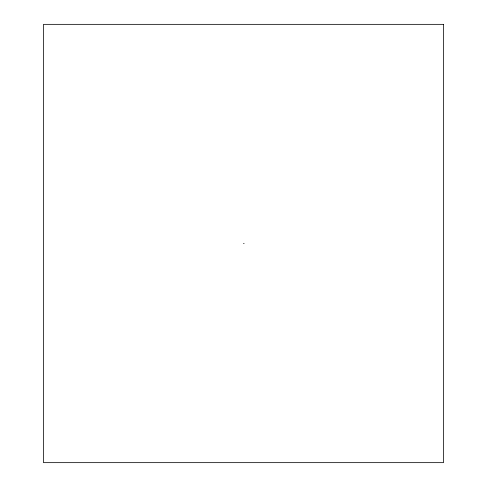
<?xml version="1.0" encoding="UTF-8"?>
<svg xmlns="http://www.w3.org/2000/svg" width="487" height="487" viewBox="0 0 487 487"><rect width="100%" height="100%" fill="white"/><g stroke="black" fill="none" stroke-linecap="round" stroke-linejoin="round"><path stroke-width="0.73" d="M243.5 243.5L244.121 243.5M443.511 24.35L43.489 24.35L43.489 462.65L443.511 462.65L443.511 24.35"/></g></svg>
